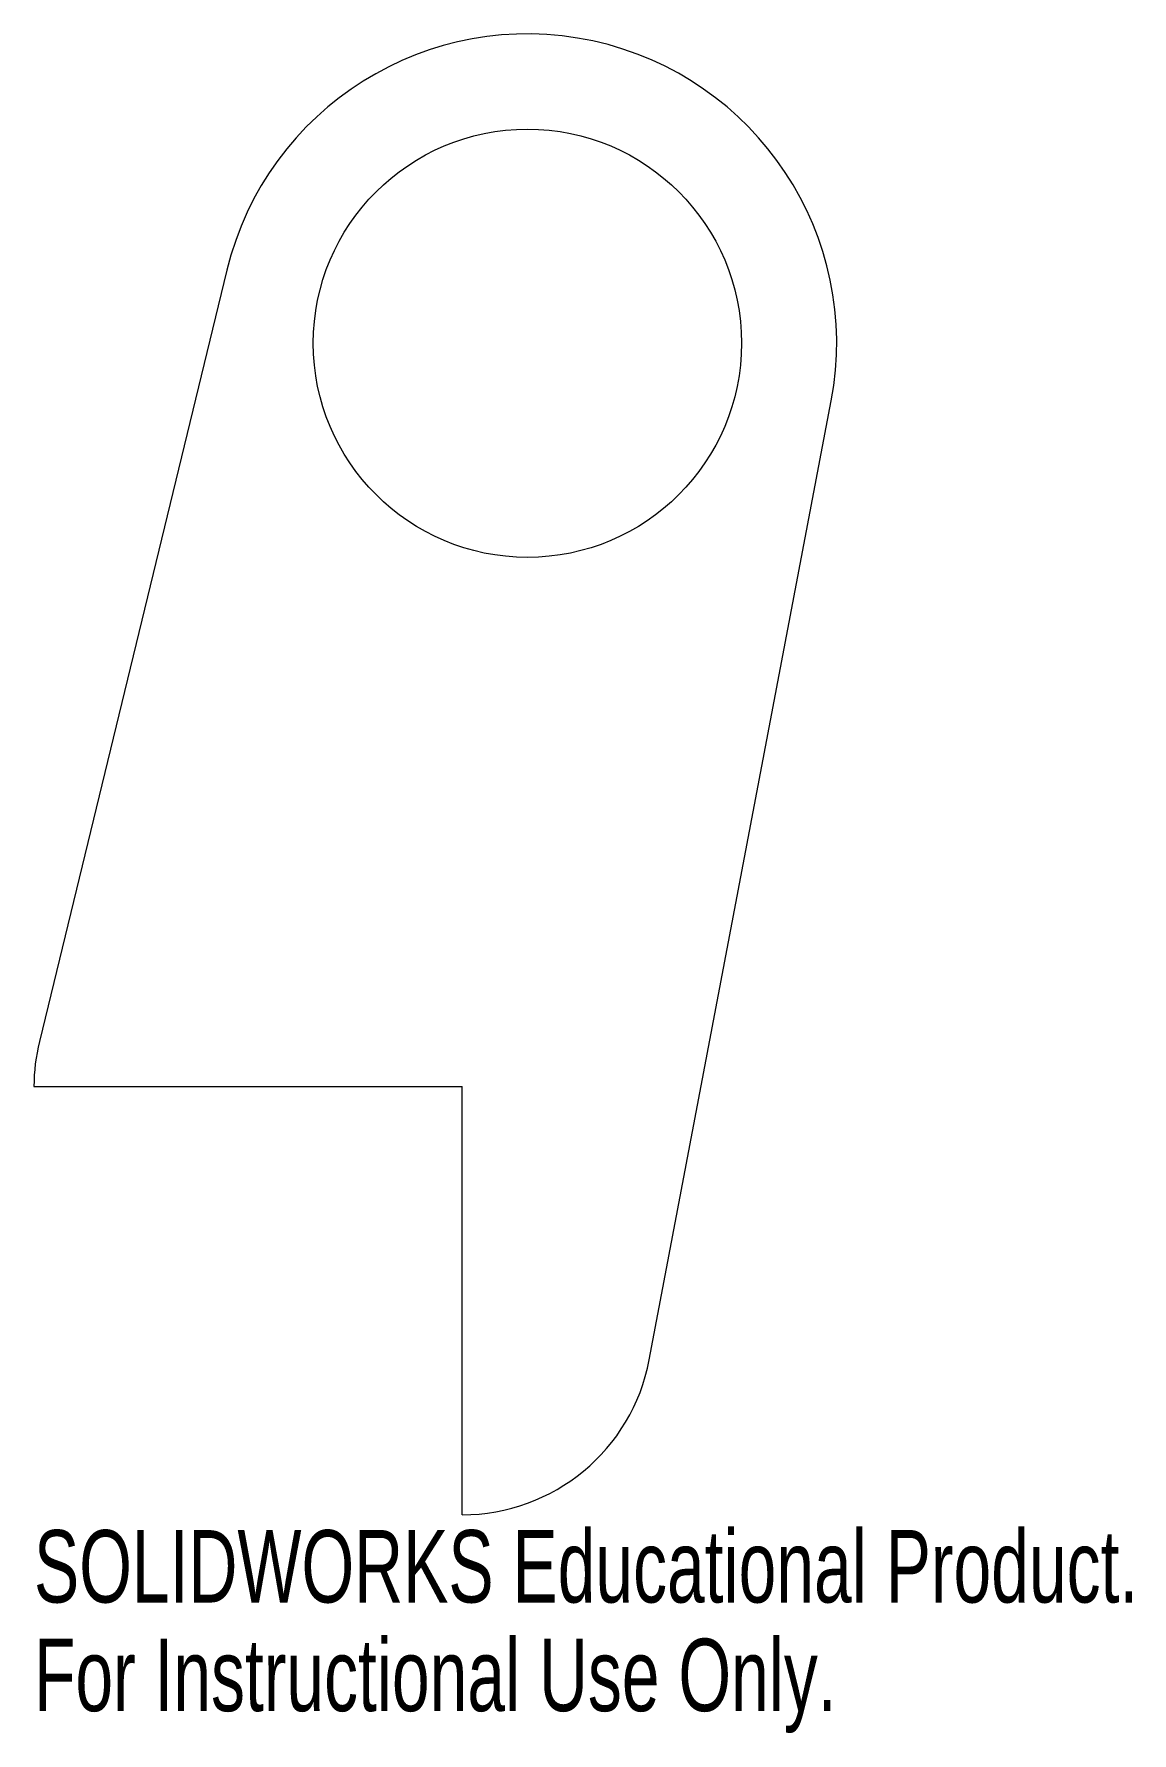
# Model space of a CAD drawing. Header units: inches. Extents: x -1.3 to 1.59, y -3.65 to 0.81.
import ezdxf

# ---------------------------------------------------------------- set-up
doc = ezdxf.new("R2010")
doc.units = ezdxf.units.IN
doc.header["$MEASUREMENT"] = 0
doc.styles.add('SLDTEXTSTYLE0', font='TXT', dxfattribs={"width": 0.7})

msp = doc.modelspace()

# ---------------------------------------------------------------- linework, layer by layer
at = {"color": 7, "linetype": 'Continuous', "lineweight": 15}
for p, q in [((-0.7895, 0.1919), (-1.2821, -1.8347)), ((0.32, -2.671), (0.7982, -0.1515)), ((-1.2963, -1.9528), (-0.1713, -1.9528)), ((-0.1713, -3.0778), (-0.1713, -1.9528))]:
    msp.add_line(p, q, dxfattribs=at)
msp.add_circle((0, 0), 0.5625, dxfattribs=at)
for centre, radius, start, end in [((0, 0), 0.8125, 349.2513, 166.338), ((-0.7963, -1.9528), 0.5, 166.338, 180), ((-0.1713, -2.5778), 0.5, 270, 349.2513)]:
    msp.add_arc(centre, radius, start, end, dxfattribs=at)

# ---------------------------------------------------------------- texts
at = {"color": 7, "linetype": 'Continuous', "char_height": 0.1903, "attachment_point": 1, "style": 'SLDTEXTSTYLE0'}
for s, insert in [('SOLIDWORKS Educational Product.', (-1.2963, -3.1179)), ('For Instructional Use Only.', (-1.2963, -3.4033))]:
    msp.add_mtext(s, dxfattribs=dict(at, insert=insert))

doc.saveas('drawing.dxf')
